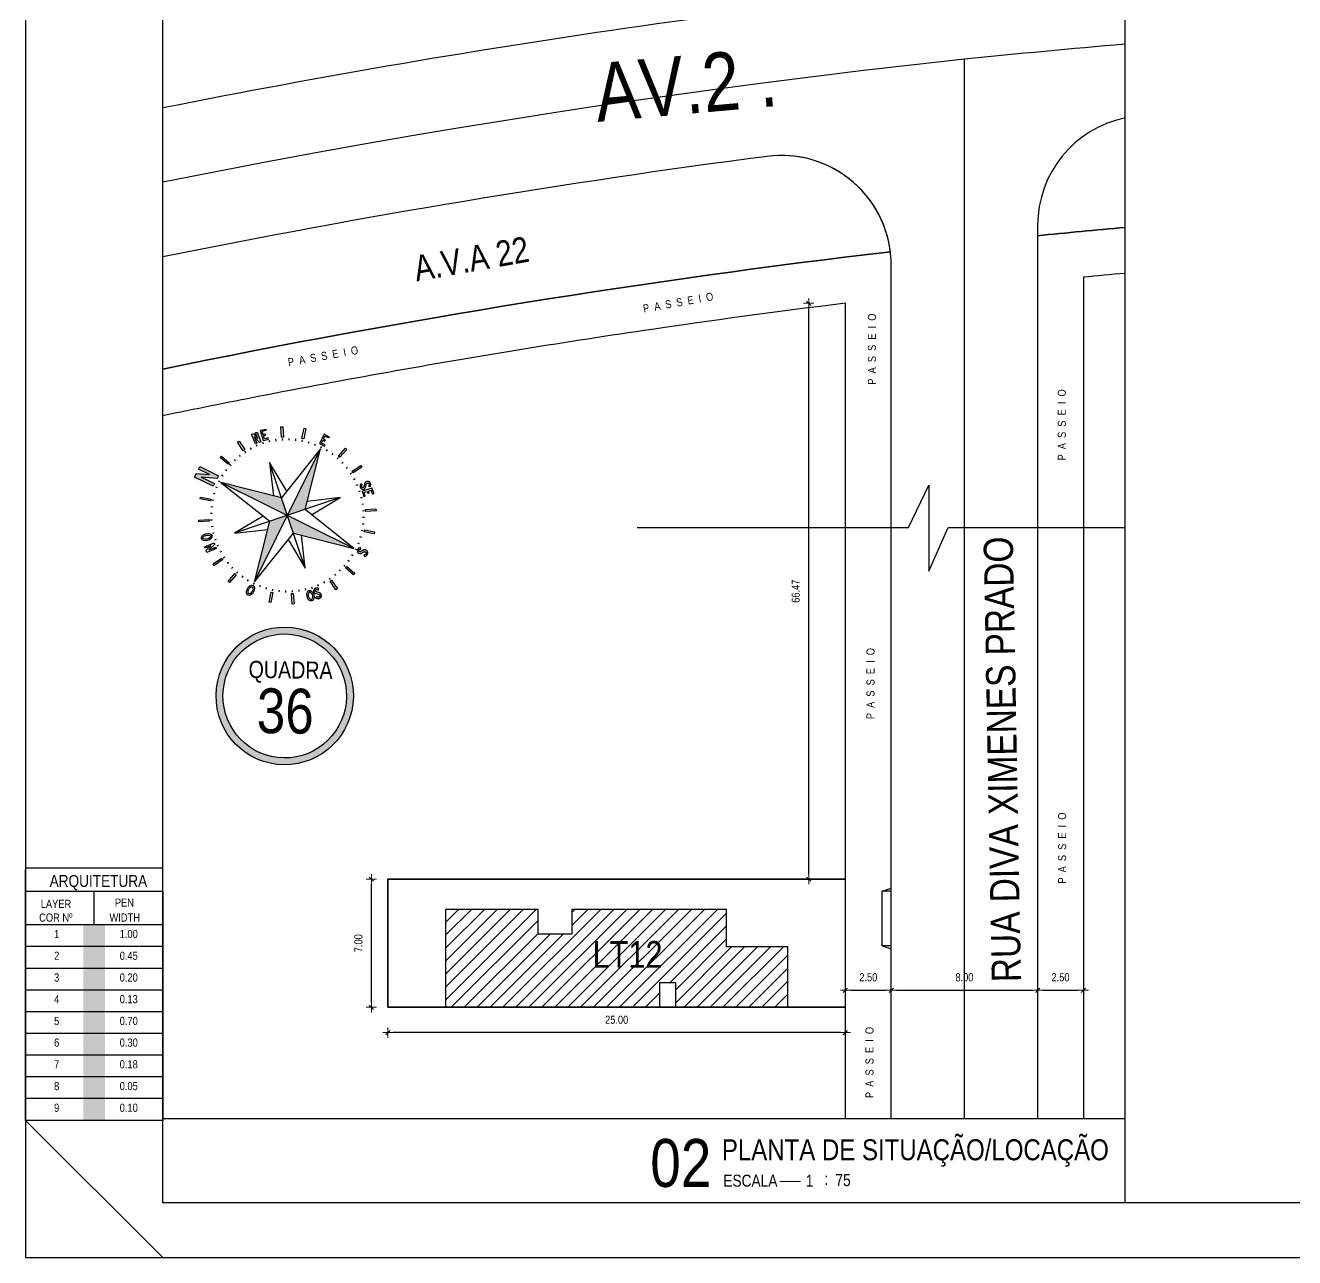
# Model space of a CAD drawing. Header units: millimetres. Extents: x -677 to -23, y -135 to 1112.
# Drawn here: x -227.97 to -210.64, y 838.58 to 855.41 of the extents above; entities that cross this region are included whole.
import ezdxf
from ezdxf.enums import TextEntityAlignment as Align

# ---------------------------------------------------------------- set-up
doc = ezdxf.new("R2010")
doc.units = ezdxf.units.MM
doc.header["$LTSCALE"] = 20
doc.header["$MEASUREMENT"] = 0
doc.header["$PDSIZE"] = -5
for name, pattern in [('CONTINU', [0]), ('DASHDOT', [1, 0.5, -0.25, 0, -0.25]), ('DASHED2', [0.375, 0.25, -0.125])]:
    doc.linetypes.add(name, pattern=pattern)
doc.layers.get('0').update_dxf_attribs({"linetype": 'CONTINUOUS'})
doc.layers.get('Defpoints').update_dxf_attribs({"linetype": 'CONTINUOUS'})
for name, color, linetype in [('AR-ALV', 5, 'CONTINUOUS'), ('Bra-Rua Calçadas', 1, 'CONTINUOUS'), ('E-txt-g', 3, 'CONTINUOUS'), ('E-TXT-Y', 2, 'CONTINUOUS'), ('EIXO DAS VIAS', 252, 'DASHDOT'), ('Lotes', 2, 'CONTINUOUS'), ("PRANCHA - PROJETU'S", 7, 'CONTINUOUS'), ('TXT', 2, 'CONTINUOUS')]:
    doc.layers.add(name, color=color, linetype=linetype)
for name, color, linetype, lineweight in [('E-Pen-C', 4, 'CONTINUOUS', 15), ('E-Pen-G', 3, 'CONTINUOUS', 30), ('E-Txt-W', 7, 'CONTINUOUS', 20)]:
    doc.layers.add(name, color=color, linetype=linetype, lineweight=lineweight)
doc.styles.add('F2', font='swissc.ttf')
doc.styles.add('STYLE1', font='sanss___.ttf')
doc.dimstyles.new('DIMENSION-1', dxfattribs={"dimtxt": 0.11, "dimasz": 0.07, "dimexe": 1, "dimexo": 0, "dimgap": 0.12, "dimtad": 1, "dimzin": 7, "dimdsep": 46, "dimtxsty": 'F2', "dimblk1": 'TRACO', "dimblk2": 'TRACO', "dimsah": 1, "dimcen": 1, "dimse1": 1, "dimse2": 1, "dimclrd": 256, "dimclre": 256, "dimclrt": 6, "dimadec": 0, "dimazin": 0, "dimtfac": 1, "dimtix": 1, "dimtmove": 2, "dimatfit": 3, "dimldrblk": 'TRACO', "dimfxl": 1, "dimtolj": 1, "dimtzin": 0, "dimarcsym": 0})

# ---------------------------------------------------------------- blocks, each defined once
blk = doc.blocks.new('al-norte')
at = {"layer": 'TXT'}
for points in [[(0.055, 2.221), (-0.065, 2.532), (-0.092, 2.532), (-0.167, 2.532), (-0.167, 2.01), (-0.092, 2.01), (-0.092, 2.379), (0.055, 2.001), (0.131, 2.001), (0.131, 2.531), (0.055, 2.531)], [(0.007, 1.875), (0, 0), (0.333, 0.33)]]:
    blk.add_hatch(color=7, dxfattribs=at).paths.add_polyline_path(points)
h = blk.add_hatch(color=7, dxfattribs=at)
h.paths.add_polyline_path([(0, 0), (0.33, -0.333), (1.875, -0.007)])
h.paths.add_polyline_path([(0, 0), (-0.333, -0.33), (-0.007, -1.875)])
h.paths.add_polyline_path([(0, 0), (-0.33, 0.333), (-1.875, 0.007)])
at = {"layer": 'TXT', "color": 7}
for p, q in [((-0.092, 2.532), (-0.065, 2.532)), ((0.055, 2.001), (-0.092, 2.379)), ((-0.065, 2.532), (0.055, 2.221)), ((-1.135, 1.932), (-1.094, 1.956)), ((-1.003, 1.705), (-1.135, 1.932)), ((-1.094, 1.956), (-0.963, 1.728)), ((-0.596, 2.16), (-0.551, 2.172)), ((-0.528, 1.906), (-0.596, 2.16)), ((-0.551, 2.172), (-0.483, 1.919)), ((-0.159, 1.892), (-0.163, 1.938)), ((0.007, 1.898), (0.007, 1.945)), ((0.172, 1.891), (0.176, 1.937)), ((-0.963, 1.728), (-1.003, 1.705)), ((-0.943, 1.647), (-0.967, 1.688)), ((-0.796, 1.723), (-0.816, 1.766)), ((-0.643, 1.786), (-0.659, 1.83)), ((-0.483, 1.919), (-0.528, 1.906)), ((-0.485, 1.835), (-0.497, 1.881)), ((-0.323, 1.871), (-0.331, 1.917)), ((0.007, 1.875), (-0.33, 0.333)), ((-0.007, -1.875), (0.007, 1.875)), ((0.333, 0.33), (0.007, 1.875)), ((0.336, 1.868), (0.344, 1.915)), ((0.498, 1.832), (0.51, 1.877)), ((0.656, 1.782), (0.672, 1.826)), ((0.808, 1.718), (0.828, 1.76)), ((0.955, 1.641), (0.979, 1.681)), ((1.343, 1.446), (1.415, 1.635)), ((1.476, 1.683), (1.417, 1.527)), ((1.466, 1.692), (1.476, 1.683)), ((-1.736, 1.416), (-1.711, 1.444)), ((-1.54, 1.244), (-1.736, 1.416)), ((-1.711, 1.444), (-1.702, 1.454)), ((-1.702, 1.454), (-1.546, 1.396)), ((-1.662, 1.499), (-1.637, 1.528)), ((-1.546, 1.396), (-1.662, 1.499)), ((-1.654, 1.393), (-1.515, 1.272)), ((-1.463, 1.324), (-1.654, 1.393)), ((-1.637, 1.528), (-1.438, 1.353)), ((-1.438, 1.353), (-1.463, 1.324)), ((-1.338, 1.347), (-1.371, 1.38)), ((-1.215, 1.459), (-1.245, 1.495)), ((-1.083, 1.559), (-1.11, 1.597)), ((1.094, 1.551), (1.121, 1.59)), ((1.225, 1.45), (1.256, 1.486)), ((1.347, 1.338), (1.38, 1.371)), ((1.538, 1.43), (1.572, 1.393)), ((1.561, 1.452), (1.596, 1.414)), ((1.596, 1.414), (1.572, 1.393)), ((-1.949, 1.106), (-1.925, 1.146)), ((-1.721, 0.975), (-1.949, 1.106)), ((-1.925, 1.146), (-1.698, 1.015)), ((-1.698, 1.015), (-1.721, 0.975)), ((-1.641, 0.955), (-1.681, 0.979)), ((-1.551, 1.094), (-1.59, 1.121)), ((-1.515, 1.272), (-1.54, 1.244)), ((-1.45, 1.225), (-1.486, 1.256)), ((-0.998, -0.991), (0.998, 0.991)), ((-0.285, 0.538), (-0.991, 0.998)), ((0.991, -0.998), (-0.991, 0.998)), ((-0.991, 0.998), (-0.536, 0.289)), ((0.998, 0.991), (0.289, 0.536)), ((0.538, 0.285), (0.998, 0.991)), ((1.459, 1.215), (1.495, 1.245)), ((1.559, 1.083), (1.597, 1.11)), ((1.647, 0.943), (1.688, 0.967)), ((1.705, 1.003), (1.932, 1.135)), ((1.728, 0.963), (1.705, 1.003)), ((1.956, 1.094), (1.728, 0.963)), ((1.932, 1.135), (1.956, 1.094)), ((-1.782, 0.656), (-1.826, 0.672)), ((-1.718, 0.808), (-1.76, 0.828)), ((1.723, 0.796), (1.766, 0.816)), ((1.786, 0.643), (1.83, 0.659)), ((-2.169, 0.564), (-2.156, 0.609)), ((-1.915, 0.496), (-2.169, 0.564)), ((-2.156, 0.609), (-1.903, 0.541)), ((-1.903, 0.541), (-1.915, 0.496)), ((-1.868, 0.336), (-1.915, 0.344)), ((-1.832, 0.498), (-1.877, 0.51)), ((-1.875, 0.007), (-0.33, 0.333)), ((1.875, -0.007), (0.333, 0.33)), ((1.835, 0.485), (1.881, 0.497)), ((1.871, 0.323), (1.917, 0.331)), ((-1.898, 0.007), (-1.945, 0.007)), ((-1.891, 0.172), (-1.937, 0.176)), ((-1.875, 0.007), (-0.333, -0.33)), ((-1.875, 0.007), (1.875, -0.007)), ((1.892, 0.159), (1.938, 0.163)), ((1.986, 0.075), (1.986, 0.034)), ((2.246, 0.075), (1.986, 0.075)), ((1.986, 0.034), (1.986, -0.068)), ((2.017, 0.034), (2.1, 0.034)), ((2.017, -0.068), (2.017, 0.034)), ((2.1, 0.034), (2.1, -0.017)), ((2.132, 0.034), (2.214, 0.034)), ((2.132, 0.034), (2.132, -0.017)), ((2.214, -0.068), (2.214, 0.034)), ((2.246, 0.034), (2.246, 0.075)), ((2.246, 0.034), (2.246, -0.068)), ((-1.892, -0.159), (-1.938, -0.163)), ((-0.538, -0.285), (-0.998, -0.991)), ((0.33, -0.333), (1.875, -0.007)), ((0.991, -0.998), (0.536, -0.289)), ((1.891, -0.172), (1.937, -0.176)), ((1.898, -0.007), (1.945, -0.007)), ((1.986, -0.068), (2.017, -0.068)), ((2.132, -0.017), (2.1, -0.017)), ((2.246, -0.068), (2.214, -0.068)), ((-2.172, -0.551), (-1.919, -0.483)), ((-2.16, -0.596), (-2.172, -0.551)), ((-1.906, -0.528), (-2.16, -0.596)), ((-1.919, -0.483), (-1.906, -0.528)), ((-1.871, -0.323), (-1.917, -0.331)), ((-1.835, -0.485), (-1.881, -0.497)), ((-0.998, -0.991), (-0.289, -0.536)), ((-0.333, -0.33), (-0.007, -1.875)), ((-0.007, -1.875), (0.33, -0.333)), ((0.285, -0.538), (0.991, -0.998)), ((1.832, -0.498), (1.877, -0.51)), ((1.868, -0.336), (1.915, -0.344)), ((1.903, -0.541), (1.915, -0.496)), ((2.156, -0.609), (1.903, -0.541)), ((1.915, -0.496), (2.169, -0.564)), ((2.169, -0.564), (2.156, -0.609)), ((-1.786, -0.643), (-1.83, -0.659)), ((-1.723, -0.796), (-1.766, -0.816)), ((-1.647, -0.943), (-1.688, -0.967)), ((1.641, -0.955), (1.681, -0.979)), ((1.718, -0.808), (1.76, -0.828)), ((1.782, -0.656), (1.826, -0.672)), ((-1.956, -1.094), (-1.728, -0.963)), ((-1.932, -1.135), (-1.956, -1.094)), ((-1.705, -1.003), (-1.932, -1.135)), ((-1.728, -0.963), (-1.705, -1.003)), ((-1.559, -1.083), (-1.597, -1.11)), ((-1.459, -1.215), (-1.495, -1.245)), ((1.45, -1.225), (1.486, -1.256)), ((1.551, -1.094), (1.59, -1.121)), ((1.698, -1.015), (1.721, -0.975)), ((1.925, -1.146), (1.698, -1.015)), ((1.721, -0.975), (1.949, -1.106)), ((1.949, -1.106), (1.925, -1.146)), ((-1.556, -1.565), (-1.514, -1.564)), ((-1.556, -1.565), (-1.555, -1.58)), ((-1.555, -1.58), (-1.553, -1.595)), ((-1.553, -1.595), (-1.549, -1.61)), ((-1.516, -1.579), (-1.514, -1.564)), ((-1.516, -1.587), (-1.516, -1.579)), ((-1.515, -1.595), (-1.516, -1.587)), ((-1.513, -1.602), (-1.515, -1.595)), ((-1.454, -1.487), (-1.455, -1.494)), ((-1.455, -1.494), (-1.455, -1.502)), ((-1.455, -1.502), (-1.454, -1.51)), ((-1.453, -1.479), (-1.454, -1.487)), ((-1.454, -1.51), (-1.451, -1.525)), ((-1.451, -1.471), (-1.453, -1.479)), ((-1.448, -1.464), (-1.451, -1.471)), ((-1.451, -1.525), (-1.443, -1.555)), ((-1.444, -1.457), (-1.448, -1.464)), ((-1.439, -1.451), (-1.444, -1.457)), ((-1.443, -1.555), (-1.44, -1.57)), ((-1.44, -1.602), (-1.442, -1.609)), ((-1.44, -1.57), (-1.439, -1.578)), ((-1.439, -1.594), (-1.44, -1.602)), ((-1.434, -1.445), (-1.439, -1.451)), ((-1.439, -1.578), (-1.439, -1.586)), ((-1.439, -1.586), (-1.439, -1.594)), ((-1.428, -1.44), (-1.434, -1.445)), ((-1.421, -1.436), (-1.428, -1.44)), ((-1.414, -1.432), (-1.421, -1.436)), ((-1.407, -1.43), (-1.414, -1.432)), ((-1.411, -1.497), (-1.41, -1.49)), ((-1.409, -1.513), (-1.411, -1.497)), ((-1.41, -1.49), (-1.409, -1.486)), ((-1.409, -1.486), (-1.408, -1.483)), ((-1.406, -1.528), (-1.409, -1.513)), ((-1.408, -1.483), (-1.404, -1.476)), ((-1.399, -1.429), (-1.407, -1.43)), ((-1.4, -1.558), (-1.406, -1.528)), ((-1.404, -1.476), (-1.398, -1.471)), ((-1.397, -1.573), (-1.4, -1.558)), ((-1.391, -1.428), (-1.399, -1.429)), ((-1.398, -1.471), (-1.391, -1.467)), ((-1.395, -1.589), (-1.397, -1.573)), ((-1.395, -1.596), (-1.395, -1.589)), ((-1.395, -1.604), (-1.395, -1.596)), ((-1.383, -1.428), (-1.391, -1.428)), ((-1.391, -1.467), (-1.387, -1.466)), ((-1.387, -1.466), (-1.383, -1.465)), ((-1.375, -1.429), (-1.383, -1.428)), ((-1.383, -1.465), (-1.38, -1.465)), ((-1.347, -1.338), (-1.38, -1.371)), ((-1.38, -1.465), (-1.376, -1.467)), ((-1.376, -1.467), (-1.372, -1.468)), ((-1.368, -1.43), (-1.375, -1.429)), ((-1.372, -1.468), (-1.369, -1.471)), ((-1.369, -1.471), (-1.363, -1.476)), ((-1.36, -1.432), (-1.368, -1.43)), ((-1.363, -1.476), (-1.358, -1.482)), ((-1.353, -1.436), (-1.36, -1.432)), ((-1.358, -1.482), (-1.354, -1.489)), ((-1.354, -1.489), (-1.352, -1.496)), ((-1.347, -1.44), (-1.353, -1.436)), ((-1.352, -1.496), (-1.35, -1.503)), ((-1.35, -1.511), (-1.351, -1.527)), ((-1.351, -1.527), (-1.312, -1.53)), ((-1.35, -1.503), (-1.35, -1.511)), ((-1.341, -1.445), (-1.347, -1.44)), ((-1.335, -1.45), (-1.341, -1.445)), ((-1.33, -1.456), (-1.335, -1.45)), ((-1.325, -1.463), (-1.33, -1.456)), ((-1.321, -1.469), (-1.325, -1.463)), ((-1.318, -1.476), (-1.321, -1.469)), ((-1.315, -1.484), (-1.318, -1.476)), ((-1.313, -1.491), (-1.315, -1.484)), ((-1.313, -1.499), (-1.313, -1.491)), ((-1.312, -1.53), (-1.313, -1.499)), ((-1.225, -1.45), (-1.256, -1.486)), ((-1.094, -1.551), (-1.121, -1.59)), ((1.083, -1.559), (1.11, -1.597)), ((1.215, -1.459), (1.245, -1.495)), ((1.354, -1.453), (1.278, -1.521)), ((1.278, -1.521), (1.299, -1.545)), ((1.299, -1.545), (1.375, -1.476)), ((1.338, -1.347), (1.371, -1.38)), ((1.385, -1.425), (1.354, -1.453)), ((1.375, -1.476), (1.43, -1.538)), ((1.559, -1.619), (1.385, -1.425)), ((1.43, -1.538), (1.393, -1.572)), ((1.414, -1.596), (1.393, -1.572)), ((1.452, -1.561), (1.414, -1.596)), ((1.429, -1.375), (1.428, -1.383)), ((1.428, -1.383), (1.428, -1.391)), ((1.428, -1.391), (1.429, -1.399)), ((1.43, -1.368), (1.429, -1.375)), ((1.429, -1.399), (1.43, -1.407)), ((1.432, -1.36), (1.43, -1.368)), ((1.43, -1.407), (1.432, -1.414)), ((1.436, -1.353), (1.432, -1.36)), ((1.432, -1.414), (1.436, -1.421)), ((1.44, -1.347), (1.436, -1.353)), ((1.436, -1.421), (1.44, -1.428)), ((1.445, -1.341), (1.44, -1.347)), ((1.44, -1.428), (1.445, -1.434)), ((1.45, -1.335), (1.445, -1.341)), ((1.445, -1.434), (1.451, -1.439)), ((1.456, -1.33), (1.45, -1.335)), ((1.451, -1.439), (1.457, -1.444)), ((1.452, -1.561), (1.507, -1.623)), ((1.463, -1.325), (1.456, -1.33)), ((1.457, -1.444), (1.464, -1.448)), ((1.469, -1.321), (1.463, -1.325)), ((1.464, -1.448), (1.471, -1.451)), ((1.465, -1.38), (1.467, -1.376)), ((1.465, -1.383), (1.465, -1.38)), ((1.466, -1.387), (1.465, -1.383)), ((1.467, -1.391), (1.466, -1.387)), ((1.467, -1.376), (1.468, -1.372)), ((1.471, -1.398), (1.467, -1.391)), ((1.468, -1.372), (1.471, -1.369)), ((1.476, -1.318), (1.469, -1.321)), ((1.471, -1.369), (1.476, -1.363)), ((1.476, -1.404), (1.471, -1.398)), ((1.471, -1.451), (1.479, -1.453)), ((1.484, -1.315), (1.476, -1.318)), ((1.476, -1.363), (1.482, -1.358)), ((1.483, -1.408), (1.476, -1.404)), ((1.479, -1.453), (1.487, -1.454)), ((1.482, -1.358), (1.489, -1.354)), ((1.486, -1.409), (1.483, -1.408)), ((1.491, -1.313), (1.484, -1.315)), ((1.49, -1.41), (1.486, -1.409)), ((1.487, -1.454), (1.494, -1.455)), ((1.489, -1.354), (1.496, -1.352)), ((1.497, -1.411), (1.49, -1.41)), ((1.499, -1.313), (1.491, -1.313)), ((1.494, -1.455), (1.502, -1.455)), ((1.496, -1.352), (1.503, -1.35)), ((1.513, -1.409), (1.497, -1.411)), ((1.53, -1.312), (1.499, -1.313)), ((1.502, -1.455), (1.51, -1.454)), ((1.503, -1.35), (1.511, -1.35)), ((1.51, -1.454), (1.525, -1.451)), ((1.511, -1.35), (1.527, -1.351)), ((1.528, -1.406), (1.513, -1.409)), ((1.525, -1.451), (1.555, -1.443)), ((1.527, -1.351), (1.53, -1.312)), ((1.558, -1.4), (1.528, -1.406)), ((1.555, -1.443), (1.57, -1.44)), ((1.573, -1.397), (1.558, -1.4)), ((1.579, -1.516), (1.564, -1.514)), ((1.565, -1.556), (1.564, -1.514)), ((1.565, -1.556), (1.58, -1.555)), ((1.57, -1.44), (1.578, -1.439)), ((1.589, -1.395), (1.573, -1.397)), ((1.578, -1.439), (1.586, -1.439)), ((1.587, -1.516), (1.579, -1.516)), ((1.58, -1.555), (1.595, -1.553)), ((1.586, -1.439), (1.594, -1.439)), ((1.595, -1.515), (1.587, -1.516)), ((1.596, -1.395), (1.589, -1.395)), ((1.594, -1.439), (1.602, -1.44)), ((1.602, -1.513), (1.595, -1.515)), ((1.595, -1.553), (1.61, -1.549)), ((1.604, -1.395), (1.596, -1.395)), ((1.602, -1.44), (1.609, -1.442)), ((1.609, -1.51), (1.602, -1.513)), ((1.612, -1.396), (1.604, -1.395)), ((1.609, -1.442), (1.616, -1.446)), ((1.616, -1.506), (1.609, -1.51)), ((1.61, -1.549), (1.624, -1.544)), ((1.619, -1.399), (1.612, -1.396)), ((1.616, -1.446), (1.622, -1.451)), ((1.623, -1.501), (1.616, -1.506)), ((1.626, -1.402), (1.619, -1.399)), ((1.622, -1.451), (1.628, -1.457)), ((1.628, -1.495), (1.623, -1.501)), ((1.624, -1.544), (1.631, -1.54)), ((1.633, -1.406), (1.626, -1.402)), ((1.628, -1.457), (1.631, -1.465)), ((1.632, -1.488), (1.628, -1.495)), ((1.631, -1.465), (1.633, -1.473)), ((1.631, -1.54), (1.638, -1.536)), ((1.633, -1.484), (1.632, -1.488)), ((1.639, -1.41), (1.633, -1.406)), ((1.633, -1.473), (1.634, -1.481)), ((1.634, -1.481), (1.633, -1.484)), ((1.638, -1.536), (1.644, -1.532)), ((1.645, -1.416), (1.639, -1.41)), ((1.644, -1.532), (1.649, -1.526)), ((1.65, -1.421), (1.645, -1.416)), ((1.649, -1.526), (1.658, -1.513)), ((1.655, -1.428), (1.65, -1.421)), ((1.659, -1.434), (1.655, -1.428)), ((1.658, -1.513), (1.667, -1.5)), ((1.663, -1.441), (1.659, -1.434)), ((1.666, -1.448), (1.663, -1.441)), ((1.669, -1.455), (1.666, -1.448)), ((1.667, -1.5), (1.67, -1.493)), ((1.671, -1.463), (1.669, -1.455)), ((1.67, -1.493), (1.672, -1.485)), ((1.672, -1.47), (1.671, -1.463)), ((1.673, -1.478), (1.672, -1.47)), ((1.672, -1.485), (1.673, -1.478)), ((-1.549, -1.61), (-1.544, -1.624)), ((-1.544, -1.624), (-1.54, -1.631)), ((-1.54, -1.631), (-1.536, -1.638)), ((-1.536, -1.638), (-1.532, -1.644)), ((-1.532, -1.644), (-1.526, -1.649)), ((-1.526, -1.649), (-1.513, -1.658)), ((-1.51, -1.609), (-1.513, -1.602)), ((-1.513, -1.658), (-1.5, -1.667)), ((-1.506, -1.616), (-1.51, -1.609)), ((-1.501, -1.623), (-1.506, -1.616)), ((-1.495, -1.628), (-1.501, -1.623)), ((-1.5, -1.667), (-1.493, -1.67)), ((-1.488, -1.632), (-1.495, -1.628)), ((-1.493, -1.67), (-1.485, -1.672)), ((-1.484, -1.633), (-1.488, -1.632)), ((-1.485, -1.672), (-1.478, -1.673)), ((-1.481, -1.634), (-1.484, -1.633)), ((-1.473, -1.633), (-1.481, -1.634)), ((-1.478, -1.673), (-1.47, -1.672)), ((-1.465, -1.631), (-1.473, -1.633)), ((-1.47, -1.672), (-1.463, -1.671)), ((-1.457, -1.628), (-1.465, -1.631)), ((-1.463, -1.671), (-1.455, -1.669)), ((-1.451, -1.622), (-1.457, -1.628)), ((-1.455, -1.669), (-1.448, -1.666)), ((-1.446, -1.616), (-1.451, -1.622)), ((-1.448, -1.666), (-1.441, -1.663)), ((-1.442, -1.609), (-1.446, -1.616)), ((-1.441, -1.663), (-1.434, -1.659)), ((-1.434, -1.659), (-1.428, -1.655)), ((-1.428, -1.655), (-1.421, -1.65)), ((-1.421, -1.65), (-1.416, -1.645)), ((-1.416, -1.645), (-1.41, -1.639)), ((-1.41, -1.639), (-1.406, -1.633)), ((-1.406, -1.633), (-1.402, -1.626)), ((-1.402, -1.626), (-1.399, -1.619)), ((-1.399, -1.619), (-1.396, -1.612)), ((-1.396, -1.612), (-1.395, -1.604)), ((-1.146, -1.925), (-1.015, -1.698)), ((-0.975, -1.721), (-1.106, -1.949)), ((-1.015, -1.698), (-0.975, -1.721)), ((-0.955, -1.641), (-0.979, -1.681)), ((-0.808, -1.718), (-0.828, -1.76)), ((-0.656, -1.782), (-0.672, -1.826)), ((-0.609, -2.156), (-0.541, -1.903)), ((-0.496, -1.915), (-0.564, -2.169)), ((-0.541, -1.903), (-0.496, -1.915)), ((-0.498, -1.832), (-0.51, -1.877)), ((-0.336, -1.868), (-0.344, -1.915)), ((-0.172, -1.891), (-0.176, -1.937)), ((-0.007, -1.898), (-0.007, -1.945)), ((0.159, -1.892), (0.163, -1.938)), ((0.323, -1.871), (0.331, -1.917)), ((0.483, -1.919), (0.528, -1.906)), ((0.551, -2.172), (0.483, -1.919)), ((0.485, -1.835), (0.497, -1.881)), ((0.528, -1.906), (0.596, -2.16)), ((0.643, -1.786), (0.659, -1.83)), ((0.796, -1.723), (0.816, -1.766)), ((0.943, -1.647), (0.967, -1.688)), ((0.963, -1.728), (1.003, -1.705)), ((1.094, -1.956), (0.963, -1.728)), ((1.003, -1.705), (1.135, -1.932)), ((1.431, -1.691), (1.507, -1.623)), ((1.452, -1.715), (1.431, -1.691)), ((1.528, -1.646), (1.452, -1.715)), ((1.528, -1.646), (1.559, -1.619)), ((-1.106, -1.949), (-1.146, -1.925)), ((-0.564, -2.169), (-0.609, -2.156)), ((-0.071, -2.206), (-0.04, -2.176)), ((-0.071, -2.206), (-0.06, -2.216)), ((-0.062, -2.027), (-0.063, -2.035)), ((-0.063, -2.035), (-0.063, -2.043)), ((-0.063, -2.043), (-0.062, -2.05)), ((-0.06, -2.019), (-0.062, -2.027)), ((-0.062, -2.05), (-0.06, -2.058)), ((-0.057, -2.012), (-0.06, -2.019)), ((-0.06, -2.058), (-0.058, -2.065)), ((-0.06, -2.216), (-0.048, -2.226)), ((-0.058, -2.065), (-0.054, -2.072)), ((-0.053, -2.005), (-0.057, -2.012)), ((-0.054, -2.072), (-0.05, -2.079)), ((-0.049, -1.999), (-0.053, -2.005)), ((-0.05, -2.079), (-0.045, -2.085)), ((-0.044, -1.993), (-0.049, -1.999)), ((-0.048, -2.226), (-0.035, -2.234)), ((-0.045, -2.085), (-0.039, -2.091)), ((-0.038, -1.988), (-0.044, -1.993)), ((-0.031, -2.189), (-0.04, -2.176)), ((-0.039, -2.091), (-0.034, -2.096)), ((-0.032, -1.983), (-0.038, -1.988)), ((-0.035, -2.234), (-0.021, -2.241)), ((-0.034, -2.096), (-0.021, -2.105)), ((-0.025, -1.979), (-0.032, -1.983)), ((-0.026, -2.194), (-0.031, -2.189)), ((-0.02, -2.199), (-0.026, -2.194)), ((-0.018, -1.975), (-0.025, -1.979)), ((-0.021, -2.105), (0.005, -2.121)), ((-0.021, -2.241), (-0.014, -2.244)), ((-0.02, -2.037), (-0.019, -2.029)), ((-0.019, -2.045), (-0.02, -2.037)), ((-0.014, -2.203), (-0.02, -2.199)), ((-0.019, -2.029), (-0.017, -2.021)), ((-0.017, -2.048), (-0.019, -2.045)), ((-0.011, -1.973), (-0.018, -1.975)), ((-0.017, -2.021), (-0.015, -2.018)), ((-0.015, -2.051), (-0.017, -2.048)), ((-0.015, -2.018), (-0.012, -2.015)), ((-0.01, -2.057), (-0.015, -2.051)), ((-0.007, -2.207), (-0.014, -2.203)), ((-0.012, -2.015), (-0.01, -2.013)), ((-0.003, -1.972), (-0.011, -1.973)), ((-0.01, -2.013), (-0.006, -2.011)), ((0.002, -2.067), (-0.01, -2.057)), ((0.001, -2.209), (-0.007, -2.207)), ((-0.006, -2.011), (-0.002, -2.01)), ((0.005, -1.971), (-0.003, -1.972)), ((-0.002, -2.01), (0.002, -2.009)), ((0.009, -2.21), (0.001, -2.209)), ((0.002, -2.009), (0.01, -2.009)), ((0.014, -2.077), (0.002, -2.067)), ((0.013, -1.971), (0.005, -1.971)), ((0.005, -2.121), (0.018, -2.13)), ((0.017, -2.21), (0.009, -2.21)), ((0.01, -2.009), (0.018, -2.01)), ((0.02, -1.972), (0.013, -1.971)), ((0.039, -2.095), (0.014, -2.077)), ((0.025, -2.208), (0.017, -2.21)), ((0.018, -2.01), (0.025, -2.012)), ((0.018, -2.13), (0.024, -2.136)), ((0.028, -1.974), (0.02, -1.972)), ((0.024, -2.136), (0.029, -2.141)), ((0.024, -2.245), (0.04, -2.242)), ((0.025, -2.012), (0.032, -2.016)), ((0.028, -2.207), (0.025, -2.208)), ((0.036, -1.976), (0.028, -1.974)), ((0.031, -2.205), (0.028, -2.207)), ((0.029, -2.141), (0.035, -2.147)), ((0.037, -2.199), (0.031, -2.205)), ((0.032, -2.016), (0.038, -2.02)), ((0.035, -2.147), (0.039, -2.154)), ((0.043, -1.978), (0.036, -1.976)), ((0.041, -2.192), (0.037, -2.199)), ((0.038, -2.02), (0.043, -2.026)), ((0.051, -2.104), (0.039, -2.095)), ((0.039, -2.154), (0.043, -2.161)), ((0.04, -2.242), (0.047, -2.239)), ((0.044, -2.184), (0.041, -2.192)), ((0.05, -1.982), (0.043, -1.978)), ((0.043, -2.026), (0.053, -2.038)), ((0.043, -2.161), (0.045, -2.168)), ((0.045, -2.176), (0.044, -2.184)), ((0.045, -2.168), (0.045, -2.176)), ((0.047, -2.239), (0.054, -2.236)), ((0.056, -1.986), (0.05, -1.982)), ((0.063, -2.113), (0.051, -2.104)), ((0.053, -2.038), (0.084, -2.014)), ((0.054, -2.236), (0.06, -2.231)), ((0.062, -1.991), (0.056, -1.986)), ((0.06, -2.231), (0.065, -2.226)), ((0.084, -2.014), (0.062, -1.991)), ((0.069, -2.119), (0.063, -2.113)), ((0.065, -2.226), (0.07, -2.219)), ((0.074, -2.125), (0.069, -2.119)), ((0.07, -2.219), (0.074, -2.213)), ((0.078, -2.131), (0.074, -2.125)), ((0.074, -2.213), (0.077, -2.206)), ((0.077, -2.206), (0.08, -2.199)), ((0.081, -2.138), (0.078, -2.131)), ((0.08, -2.199), (0.083, -2.191)), ((0.084, -2.145), (0.081, -2.138)), ((0.083, -2.191), (0.085, -2.184)), ((0.086, -2.153), (0.084, -2.145)), ((0.085, -2.184), (0.086, -2.176)), ((0.086, -2.161), (0.086, -2.153)), ((0.087, -2.168), (0.086, -2.161)), ((0.086, -2.176), (0.087, -2.168)), ((0.596, -2.16), (0.551, -2.172)), ((1.135, -1.932), (1.094, -1.956)), ((-0.014, -2.244), (-0.007, -2.246)), ((-0.007, -2.246), (0.001, -2.247)), ((0.001, -2.247), (0.009, -2.247)), ((0.009, -2.247), (0.024, -2.245))]:
    blk.add_line(p, q, dxfattribs=at)
for points in [[(-0.092, 2.379), (-0.092, 2.01), (-0.167, 2.01), (-0.167, 2.532), (-0.092, 2.532)], [(0.055, 2.221), (0.055, 2.531), (0.131, 2.531), (0.131, 2.001), (0.055, 2.001)], [(1.415, 1.635), (1.292, 1.498), (1.264, 1.523), (1.438, 1.717), (1.466, 1.692)], [(1.417, 1.527), (1.52, 1.643), (1.549, 1.617), (1.372, 1.42), (1.343, 1.446)], [(1.646, 1.528), (1.619, 1.559), (1.425, 1.385), (1.453, 1.354)], [(1.453, 1.354), (1.521, 1.278), (1.545, 1.299), (1.476, 1.375)], [(1.476, 1.375), (1.538, 1.43)], [(1.561, 1.452), (1.623, 1.507)], [(1.646, 1.528), (1.715, 1.452), (1.691, 1.431), (1.623, 1.507)]]:
    blk.add_lwpolyline(points, dxfattribs=at)
for points in [[(0.564, 2.169), (0.609, 2.156), (0.541, 1.903), (0.496, 1.915)], [(1.106, 1.949), (1.146, 1.925), (1.015, 1.698), (0.975, 1.721)], [(2.16, 0.596), (2.172, 0.551), (1.919, 0.483), (1.906, 0.528)]]:
    blk.add_lwpolyline(points, close=True, dxfattribs=at)
for centre, major_axis in [((-1.391, 1.585), (-0.089, 0.105)), ((-2.109, 0.002), (-0.138, 0.003)), ((-1.563, -1.416), (-0.104, -0.09))]:
    blk.add_ellipse(centre, major_axis=major_axis, ratio=0.637019, dxfattribs=at)
for points in [[(-1.455, 1.661), (-1.459, 1.657), (-1.463, 1.651), (-1.464, 1.626), (-1.461, 1.608), (-1.436, 1.557), (-1.403, 1.524), (-1.353, 1.502), (-1.337, 1.504), (-1.324, 1.511), (-1.319, 1.517), (-1.319, 1.553), (-1.327, 1.58), (-1.361, 1.628), (-1.385, 1.648), (-1.428, 1.668), (-1.444, 1.666), (-1.453, 1.662), (-1.454, 1.661), (-1.455, 1.661)], [(-2.208, 0.004), (-2.208, -0.001), (-2.206, -0.008), (-2.188, -0.025), (-2.172, -0.034), (-2.118, -0.05), (-2.071, -0.047), (-2.022, -0.024), (-2.012, -0.011), (-2.009, 0.004), (-2.01, 0.012), (-2.037, 0.036), (-2.063, 0.047), (-2.121, 0.053), (-2.153, 0.049), (-2.195, 0.029), (-2.205, 0.016), (-2.208, 0.007), (-2.208, 0.006), (-2.208, 0.004)], [(-1.638, -1.481), (-1.634, -1.484), (-1.628, -1.488), (-1.603, -1.489), (-1.586, -1.486), (-1.534, -1.46), (-1.502, -1.427), (-1.481, -1.376), (-1.483, -1.36), (-1.49, -1.347), (-1.497, -1.342), (-1.533, -1.343), (-1.559, -1.352), (-1.607, -1.386), (-1.627, -1.411), (-1.645, -1.454), (-1.644, -1.47), (-1.639, -1.478), (-1.639, -1.48), (-1.638, -1.481)]]:
    blk.add_open_spline(points, degree=3, knots=[0, 0, 0, 0, 0.588202, 0.588202, 1.176405, 1.176405, 2.227826, 2.227826, 3.009715, 3.009715, 3.791604, 3.791604, 4.573494, 4.573494, 5.355383, 5.355383, 6.13445, 6.13445, 6.283185, 6.283185, 6.283185, 6.283185], dxfattribs=at)
blk = doc.blocks.new('NUM_quadra')
at = {"linetype": 'CONTINU'}
h = blk.add_hatch(color=7, dxfattribs=at)
edge = h.paths.add_edge_path(flags=17)
edge.add_arc((0, 0), 0.18, 0, 360)
edge = h.paths.add_edge_path()
edge.add_arc((0, 0), 0.2, 0, 360)
at = {"color": 7}
for radius in [0.2, 0.18]:
    blk.add_circle((0, 0), radius, dxfattribs=at)
at = {"color": 7, "linetype": 'Continuous', "style": 'F2'}
blk.add_text('QUADRA', height=0.05, dxfattribs=at).set_placement((-0.1062, 0.0509))
at = {"color": 7, "style": 'STYLE1'}
blk.add_attdef('00', text='', height=0.13, dxfattribs=at).set_placement((0, -0.1066), align=Align.CENTER)
blk = doc.blocks.new('TRACO')
at = {"layer": 'E-Pen-C'}
for p, q in [((-1, 0), (1, 0)), ((0, 1), (0, -1))]:
    blk.add_line(p, q, dxfattribs=at)
at = {"layer": 'E-Pen-G'}
blk.add_line((-0.42, -0.42), (0.42, 0.42), dxfattribs=at)
blk = doc.blocks.new('*D896')
at = {"color": 4, "lineweight": -2}
blk.add_line((-217.272, 843.818), (-217.272, 851.545), dxfattribs=at)
at = {"layer": 'Defpoints', "color": 0, "linetype": 'Continuous'}
for p in [(-217.272, 851.615), (-216.77, 851.615), (-216.77, 843.748)]:
    blk.add_point(p, dxfattribs=at)
at = {"color": 4, "linetype": 'Continuous', "lineweight": -2, "xscale": 0.07, "yscale": 0.07, "zscale": 0.07}
for p, rotation in [((-217.272, 851.615), 90), ((-217.272, 843.748), 270)]:
    blk.add_blockref('TRACO', p, dxfattribs=dict(at, rotation=rotation))
at = {"color": 4, "linetype": 'Continuous', "insert": (-217.449, 847.681), "char_height": 0.11, "attachment_point": 5, "rotation": 90, "style": 'F2'}
blk.add_mtext('\\A1;66.47', dxfattribs=at)
blk = doc.blocks.new('*D897')
at = {"color": 4, "lineweight": -2}
blk.add_line((-216.7, 842.231), (-216.215, 842.231), dxfattribs=at)
at = {"layer": 'Defpoints', "color": 0, "linetype": 'Continuous'}
for p in [(-216.77, 843.748), (-216.145, 843.748), (-216.145, 842.231)]:
    blk.add_point(p, dxfattribs=at)
at = {"color": 4, "linetype": 'Continuous', "lineweight": -2, "xscale": 0.07, "yscale": 0.07, "zscale": 0.07, "rotation": 180}
blk.add_blockref('TRACO', (-216.77, 842.231), dxfattribs=at)
at = {"color": 4, "linetype": 'Continuous', "lineweight": -2, "xscale": 0.07, "yscale": 0.07, "zscale": 0.07}
blk.add_blockref('TRACO', (-216.145, 842.231), dxfattribs=at)
at = {"color": 4, "linetype": 'Continuous', "insert": (-216.458, 842.407), "char_height": 0.11, "attachment_point": 5, "style": 'F2'}
blk.add_mtext('\\A1;2.50', dxfattribs=at)
blk = doc.blocks.new('*D898')
at = {"color": 4, "lineweight": -2}
blk.add_line((-216.075, 842.231), (-214.215, 842.231), dxfattribs=at)
at = {"layer": 'Defpoints', "color": 0, "linetype": 'Continuous'}
for p in [(-216.145, 843.748), (-214.145, 842.281), (-214.145, 842.231)]:
    blk.add_point(p, dxfattribs=at)
at = {"color": 4, "linetype": 'Continuous', "lineweight": -2, "xscale": 0.07, "yscale": 0.07, "zscale": 0.07, "rotation": 180}
blk.add_blockref('TRACO', (-216.145, 842.231), dxfattribs=at)
at = {"color": 4, "linetype": 'Continuous', "lineweight": -2, "xscale": 0.07, "yscale": 0.07, "zscale": 0.07}
blk.add_blockref('TRACO', (-214.145, 842.231), dxfattribs=at)
at = {"color": 4, "linetype": 'Continuous', "insert": (-215.145, 842.407), "char_height": 0.11, "attachment_point": 5, "style": 'F2'}
blk.add_mtext('\\A1;8.00', dxfattribs=at)
blk = doc.blocks.new('*D899')
at = {"color": 4, "lineweight": -2}
blk.add_line((-214.075, 842.231), (-213.59, 842.231), dxfattribs=at)
at = {"layer": 'Defpoints', "color": 0, "linetype": 'Continuous'}
for p in [(-214.145, 842.281), (-213.52, 842.281), (-213.52, 842.231)]:
    blk.add_point(p, dxfattribs=at)
at = {"color": 4, "linetype": 'Continuous', "lineweight": -2, "xscale": 0.07, "yscale": 0.07, "zscale": 0.07, "rotation": 180}
blk.add_blockref('TRACO', (-214.145, 842.231), dxfattribs=at)
at = {"color": 4, "linetype": 'Continuous', "lineweight": -2, "xscale": 0.07, "yscale": 0.07, "zscale": 0.07}
blk.add_blockref('TRACO', (-213.52, 842.231), dxfattribs=at)
at = {"color": 4, "linetype": 'Continuous', "insert": (-213.833, 842.407), "char_height": 0.11, "attachment_point": 5, "style": 'F2'}
blk.add_mtext('\\A1;2.50', dxfattribs=at)
blk = doc.blocks.new('*D900')
at = {"color": 4, "lineweight": -2}
blk.add_line((-216.84, 841.651), (-222.95, 841.651), dxfattribs=at)
at = {"layer": 'Defpoints', "color": 0, "linetype": 'Continuous'}
for p in [(-223.02, 841.998), (-216.77, 841.998), (-223.02, 841.651)]:
    blk.add_point(p, dxfattribs=at)
at = {"color": 4, "linetype": 'Continuous', "lineweight": -2, "xscale": 0.07, "yscale": 0.07, "zscale": 0.07, "rotation": 180}
blk.add_blockref('TRACO', (-223.02, 841.651), dxfattribs=at)
at = {"color": 4, "linetype": 'Continuous', "lineweight": -2, "xscale": 0.07, "yscale": 0.07, "zscale": 0.07}
blk.add_blockref('TRACO', (-216.77, 841.651), dxfattribs=at)
at = {"color": 4, "linetype": 'Continuous', "insert": (-219.895, 841.827), "char_height": 0.11, "attachment_point": 5, "style": 'F2'}
blk.add_mtext('\\A1;25.00', dxfattribs=at)
blk = doc.blocks.new('*D901')
at = {"color": 4, "lineweight": -2}
blk.add_line((-223.245, 842.068), (-223.245, 843.678), dxfattribs=at)
at = {"layer": 'Defpoints', "color": 0, "linetype": 'Continuous'}
for p in [(-223.245, 843.748), (-223.02, 843.748), (-223.02, 841.998)]:
    blk.add_point(p, dxfattribs=at)
at = {"color": 4, "linetype": 'Continuous', "lineweight": -2, "xscale": 0.07, "yscale": 0.07, "zscale": 0.07}
for p, rotation in [((-223.245, 843.748), 90), ((-223.245, 841.998), 270)]:
    blk.add_blockref('TRACO', p, dxfattribs=dict(at, rotation=rotation))
at = {"color": 4, "linetype": 'Continuous', "insert": (-223.422, 842.873), "char_height": 0.11, "attachment_point": 5, "rotation": 90, "style": 'F2'}
blk.add_mtext('\\A1;7.00', dxfattribs=at)
blk = doc.blocks.new('IND_DES')
at = {"layer": 'E-Txt-W', "color": 7}
blk.add_line((0.027, -0.243), (0.198, -0.243), dxfattribs=at)
at = {"layer": 'E-txt-g', "color": 7, "style": 'F2'}
for s, p in [('ESCALA', (-0.446, -0.286)), ('1', (0.243, -0.286)), (':', (0.399, -0.271))]:
    blk.add_text(s, height=0.1, dxfattribs=at).set_placement(p)
blk.add_attdef('ESCALA', (0.49, -0.281), '', height=0.1, dxfattribs=at)
at = {"layer": 'E-Txt-W', "color": 6, "style": 'F2'}
blk.add_attdef('00', text='', height=0.4, dxfattribs=at).set_placement((-0.708, -0.288), align=Align.CENTER)
at = {"layer": 'E-TXT-Y', "color": 7, "style": 'F2'}
for tag, p in [('PROJETO', (-0.456, 0.183)), ('DESENHO', (-0.458, -0.066))]:
    blk.add_attdef(tag, p, '', height=0.175, dxfattribs=at)

msp = doc.modelspace()

# ---------------------------------------------------------------- hatches: boundary and pattern name
at = {"linetype": 'Continuous'}
h = msp.add_hatch(dxfattribs=at)
h.set_pattern_fill('ANSI31', style=0)
h.set_pattern_definition([(45, (-226.68951, 307.66377), (-0.088388348, 0.088388348), [])])
h.paths.add_polyline_path([(-217.555, 842.823), (-218.393, 842.823), (-218.393, 843.335), (-220.507, 843.335), (-220.507, 842.998), (-220.969, 842.998), (-220.969, 843.335), (-222.233, 843.335), (-222.233, 841.998), (-219.305, 841.998), (-219.305, 842.335), (-219.093, 842.335), (-219.093, 841.998), (-217.555, 841.998)])
h.paths.add_polyline_path([(-220.316, 842.445), (-219.179, 842.445), (-219.179, 842.997), (-220.316, 842.997)], flags=24)
at = {"layer": "PRANCHA - PROJETU'S"}
h = msp.add_hatch(color=1, dxfattribs=at)
h.set_gradient(color1=(255, 0, 0), color2=(255, 0, 0), tint=1)
h.paths.add_polyline_path([(-226.884, 843.122), (-227.18, 843.122), (-227.18, 842.826), (-226.884, 842.826)])
h = msp.add_hatch(color=2, dxfattribs=at)
h.set_gradient(color1=(255, 255, 0), color2=(255, 255, 0), tint=1)
h.paths.add_polyline_path([(-226.884, 842.529), (-226.884, 842.826), (-227.18, 842.826), (-227.18, 842.529)])
h = msp.add_hatch(color=3, dxfattribs=at)
h.set_gradient(color1=(0, 255, 0), color2=(0, 255, 0), tint=1)
h.paths.add_polyline_path([(-226.884, 842.529), (-227.18, 842.529), (-227.18, 842.233), (-226.884, 842.233)])
h = msp.add_hatch(color=4, dxfattribs=at)
h.set_gradient(color1=(0, 255, 255), color2=(0, 255, 255), tint=1)
h.paths.add_polyline_path([(-226.884, 842.233), (-227.18, 842.233), (-227.18, 841.936), (-226.884, 841.936)])
h = msp.add_hatch(color=5, dxfattribs=at)
h.set_gradient(color1=(0, 0, 255), color2=(0, 0, 255), tint=1)
h.paths.add_polyline_path([(-226.884, 841.936), (-227.18, 841.936), (-227.18, 841.639), (-226.884, 841.639)])
h = msp.add_hatch(color=6, dxfattribs=at)
h.set_gradient(color1=(255, 0, 255), color2=(255, 0, 255), tint=1)
h.paths.add_polyline_path([(-226.884, 841.639), (-227.18, 841.639), (-227.18, 841.343), (-226.884, 841.343)])
h = msp.add_hatch(color=7, dxfattribs=at)
h.set_gradient(color1=(255, 255, 255), tint=1)
h.paths.add_polyline_path([(-226.884, 841.343), (-227.18, 841.343), (-227.18, 841.046), (-226.884, 841.046)])
h = msp.add_hatch(color=8, dxfattribs=at)
h.set_gradient(color1=(128, 128, 128), color2=(128, 128, 128), tint=1)
h.paths.add_polyline_path([(-226.884, 841.046), (-227.18, 841.046), (-227.18, 840.75), (-226.884, 840.75)])
h = msp.add_hatch(color=9, dxfattribs=at)
h.set_gradient(color1=(192, 192, 192), color2=(192, 192, 192), tint=1)
h.paths.add_polyline_path([(-226.884, 840.75), (-227.18, 840.75), (-227.18, 840.453), (-226.884, 840.453)])

# ---------------------------------------------------------------- linework, layer by layer
at = {"color": 2}
msp.add_line((-226.096, 838.578), (-227.971, 840.453), dxfattribs=at)
at = {"color": 5, "linetype": 'Continuous'}
msp.add_line((-212.953, 840.472), (-226.096, 840.472), dxfattribs=at)
msp.add_line((-212.953, 840.472), (-226.096, 840.472), dxfattribs=at)
at = {"color": 2}
msp.add_lwpolyline([(-227.971, 838.578), (-164.891, 838.578), (-164.891, 883.128), (-227.971, 883.128)], close=True, dxfattribs=at)
at = {"color": 5, "linetype": 'Continuous'}
msp.add_lwpolyline([(-226.096, 882.378), (-165.641, 882.378), (-165.641, 839.328), (-226.096, 839.328)], close=True, dxfattribs=at)
at = {"color": 7, "linetype": 'Continuous', "flags": 128}
msp.add_lwpolyline([(-219.615, 848.554), (-215.907, 848.554), (-215.631, 849.128), (-215.631, 847.956), (-215.367, 848.553), (-212.953, 848.553)], dxfattribs=at)
at = {"color": 5, "linetype": 'Continuous', "flags": 128}
msp.add_lwpolyline([(-222.233, 843.335), (-222.233, 841.998), (-219.305, 841.998), (-219.305, 842.335), (-219.093, 842.335), (-219.093, 841.998), (-217.555, 841.998), (-217.555, 842.823), (-218.393, 842.823), (-218.393, 843.335), (-220.507, 843.335), (-220.507, 842.998), (-220.969, 842.998), (-220.969, 843.335), (-222.233, 843.335)], dxfattribs=at)
at = {"layer": 'AR-ALV', "color": 8, "linetype": 'Continuous'}
for p, q in [((-216.27, 843.585), (-216.145, 843.623)), ((-216.145, 843.585), (-216.27, 843.585)), ((-216.27, 842.835), (-216.27, 843.585)), ((-216.145, 842.835), (-216.27, 842.835)), ((-216.27, 842.835), (-216.145, 842.798))]:
    msp.add_line(p, q, dxfattribs=at)
at = {"layer": 'Bra-Rua Calçadas', "color": 4}
for p, q in [((-214.145, 852.678), (-214.145, 840.472)), ((-214.145, 852.678), (-214.145, 840.472)), ((-216.145, 840.472), (-216.145, 852.134)), ((-216.145, 840.472), (-216.145, 852.134))]:
    msp.add_line(p, q, dxfattribs=at)
for points in [[(-226.096, 854.287, -0.027452), (-212.953, 856.165, -0.027452)], [(-226.096, 854.287, -0.027452), (-212.953, 856.165, -0.027452)], [(-212.953, 854.146, 0.354922), (-214.145, 852.678), (-214.145, 852.538, -0.002548), (-212.953, 852.651, -0.002548)], [(-212.953, 854.146, 0.354922), (-214.145, 852.678), (-214.145, 840.472)], [(-212.953, 854.146, 0.354922), (-214.145, 852.678), (-214.145, 840.472)], [(-212.953, 854.146, 0.354922), (-214.145, 852.678), (-214.145, 852.538, -0.002548), (-212.953, 852.651, -0.002548)], [(-226.096, 850.716, -0.021431), (-216.157, 852.319, 0.416084), (-217.84, 853.622, 0.01759), (-226.096, 852.247, 0.01759)], [(-216.145, 840.472), (-216.145, 852.134, 0.452766), (-217.84, 853.622, 0.01759), (-226.096, 852.247, 0.01759)], [(-216.145, 840.472), (-216.145, 852.134, 0.452766), (-217.84, 853.622, 0.01759), (-226.096, 852.247, 0.01759)], [(-226.096, 850.716, -0.021431), (-216.157, 852.319, 0.416084), (-217.84, 853.622, 0.01759), (-226.096, 852.247, 0.01759)], [(-212.953, 852.651, 0.002548), (-214.145, 852.538)], [(-216.157, 852.319, 0.021431), (-226.096, 850.716, 0.021431)]]:
    msp.add_lwpolyline(points, format="xyb", dxfattribs=at)
at = {"layer": 'EIXO DAS VIAS', "color": 8, "linetype": 'DASHED2', "ltscale": 10}
msp.add_line((-215.145, 840.472, 25.927), (-215.145, 854.948, 25.927), dxfattribs=at)
at = {"layer": 'EIXO DAS VIAS', "color": 8, "linetype": 'DASHED2', "ltscale": 10, "elevation": 25.927}
msp.add_lwpolyline([(-215.145, 854.948, 0.023093), (-226.096, 853.267, 0.023093)], format="xyb", dxfattribs=at)
at = {"layer": 'EIXO DAS VIAS', "color": 8, "linetype": 'DASHED2', "ltscale": 10}
msp.add_arc((-201.202, 718.193, 25.927), 137.464, 94.90382, 95.82162, dxfattribs=at)
at = {"layer": 'Lotes', "color": 6}
for p, q in [((-213.52, 851.971), (-213.52, 845.498)), ((-216.77, 843.748), (-216.77, 851.615)), ((-213.52, 845.498), (-213.52, 843.748)), ((-216.77, 843.748), (-223.02, 843.748)), ((-223.02, 843.748), (-223.02, 841.998)), ((-223.02, 841.998), (-223.02, 843.748)), ((-223.02, 843.748), (-221.27, 843.748)), ((-221.27, 843.748), (-219.52, 843.748)), ((-219.52, 843.748), (-216.77, 843.748)), ((-216.77, 841.998), (-216.77, 843.748)), ((-213.52, 843.748), (-213.52, 841.998)), ((-216.77, 841.998), (-223.02, 841.998)), ((-223.02, 841.998), (-216.77, 841.998)), ((-216.77, 840.472), (-216.77, 841.998)), ((-213.52, 841.998), (-213.52, 840.472))]:
    msp.add_line(p, q, dxfattribs=at)
at = {"layer": 'Lotes', "color": 5}
msp.add_lwpolyline([(-212.953, 839.328), (-226.096, 839.328), (-226.096, 861.997), (-212.953, 861.997)], close=True, dxfattribs=at)
at = {"layer": 'Lotes', "color": 6}
msp.add_lwpolyline([(-223.02, 843.748), (-223.02, 841.998), (-216.77, 841.998), (-216.77, 843.748)], close=True, dxfattribs=at)
for start, end in [(95.16298, 95.44229), (97.0451, 98.40562), (98.40562, 99.27384), (99.27384, 100.14422), (100.14422, 101.01697), (100.14422, 101.01697), (101.01697, 101.67986), (101.01697, 101.67986)]:
    msp.add_arc((-202.436, 735.623), 116.875, start, end, dxfattribs=at)
at = {"layer": "PRANCHA - PROJETU'S"}
for p, q in [((-226.093, 843.896), (-227.971, 843.896)), ((-227.971, 840.453), (-227.971, 843.876)), ((-226.093, 843.58), (-227.971, 843.58)), ((-226.093, 843.58), (-227.971, 843.58)), ((-227.032, 843.122), (-227.032, 843.58)), ((-226.093, 843.58), (-226.093, 840.453)), ((-226.093, 843.122), (-227.971, 843.122)), ((-226.093, 842.826), (-227.971, 842.826)), ((-226.093, 842.529), (-227.971, 842.529)), ((-226.093, 842.233), (-227.971, 842.233)), ((-226.093, 841.936), (-227.971, 841.936)), ((-226.093, 841.639), (-227.971, 841.639)), ((-226.093, 841.343), (-227.971, 841.343)), ((-226.093, 841.046), (-227.971, 841.046)), ((-226.093, 840.75), (-227.971, 840.75)), ((-226.093, 840.453), (-227.971, 840.453)), ((-226.093, 840.453), (-227.971, 840.453)), ((-226.093, 840.453), (-227.971, 840.453))]:
    msp.add_line(p, q, dxfattribs=at)

# ---------------------------------------------------------------- block references
ref = msp.add_blockref('IND_DES', (-217.709, 840.015), dxfattribs=dict(xscale=1.636240131907927, yscale=1.636240131907927, zscale=1.636240131907927))
ref.add_attrib('00', '02', dxfattribs={"layer": 'E-Txt-W', "height": 0.6545, "style": 'F2'}).set_placement((-219.019, 839.544), align=Align.CENTER)
ref.add_attrib('DESENHO', 'PLANTA DE SITUAÇÃO/LOCAÇÃO', (-218.458, 839.908), dxfattribs={"layer": 'E-TXT-Y', "color": 2, "height": 0.28634, "style": 'F2'})
ref.add_attrib('ESCALA', '75', (-216.907, 839.555), dxfattribs={"layer": 'E-txt-g', "color": 7, "height": 0.1636, "style": 'F2'})
at = {"layer": 'Lotes', "color": 6, "xscale": 0.5410980888007292, "yscale": 0.541098088800729, "zscale": 0.5410980888007292, "rotation": 63.81414746607793}
msp.add_blockref('al-norte', (-224.392, 848.717), dxfattribs=at)
at = {"layer": 'Lotes', "color": 6, "extrusion": (0.084417, -0.001092, 0.99643)}
ref = msp.add_blockref('NUM_quadra', (843.277, 234.516, -19.87), dxfattribs=dict(at, xscale=4.703412109390253, yscale=4.703412109336615, zscale=4.703412073491708, rotation=270.0385460285928))
ref.add_attrib('00', '36', dxfattribs={"layer": '0', "color": 7, "extrusion": (0.084417, -0.001092, 0.99643), "height": 0.6114, "rotation": 270.0385, "style": 'F2'}).set_placement((842.766, 234.505, -19.87), align=Align.CENTER)

# ---------------------------------------------------------------- texts
at = {"layer": 'E-TXT-Y', "color": 2, "style": 'F2'}
msp.add_text('LT12', height=0.3658, dxfattribs=at).set_placement((-220.224, 842.537))
at = {"layer": 'Lotes', "color": 7, "extrusion": (-0.085815, 0.011951, 0.996239), "style": 'F2'}
msp.add_text('AV.2 .', height=0.8, rotation=102.9675, dxfattribs=at).set_placement((-816.231, -333.478, 29.003), align=Align.MIDDLE_CENTER)
at = {"layer": 'Lotes', "color": 7, "style": 'F2'}
msp.add_text('A.V.A 22', height=0.35, rotation=10.0398, dxfattribs=at).set_placement((-222.629, 851.912, 25.927))
for rotation, p in [(10.2139, (-219.543, 851.594)), (90, (-216.463, 850.503)), (10.2139, (-224.394, 850.861)), (90, (-213.87, 849.468)), (90, (-216.483, 845.934)), (90, (-213.866, 843.687)), (90, (-216.497, 840.758))]:
    msp.add_text('P  A  S  S  E  I  O', height=0.10972, rotation=rotation, dxfattribs=at).set_placement(p, align=Align.TOP_LEFT)
at = {"layer": 'Lotes', "color": 7, "extrusion": (-0.017957, -0.084762, 0.996239), "style": 'F2'}
msp.add_text('RUA DIVA XIMENES PRADO', height=0.4, rotation=102.9675, dxfattribs=at).set_placement((-385.176, 779.605, -67.794), align=Align.MIDDLE_CENTER)
at = {"layer": "PRANCHA - PROJETU'S", "color": 2, "style": 'F2'}
msp.add_text('ARQUITETURA', height=0.16235, dxfattribs=at).set_placement((-227.64, 843.804), align=Align.TOP_LEFT)
at = {"layer": "PRANCHA - PROJETU'S", "style": 'F2'}
for s, height, p in [('LAYER', 0.1108, (-227.761, 843.466)), ('PEN', 0.1108, (-226.749, 843.483)), ('COR Nº', 0.1108, (-227.783, 843.279)), ('WIDTH', 0.1108, (-226.822, 843.279)), ('1', 0.111, (-227.579, 843.054)), ('1.00', 0.1108, (-226.683, 843.054)), ('2', 0.111, (-227.579, 842.757)), ('0.45', 0.1108, (-226.683, 842.757)), ('3', 0.111, (-227.579, 842.46)), ('0.20', 0.1108, (-226.683, 842.46)), ('4', 0.111, (-227.579, 842.164)), ('0.13', 0.1108, (-226.683, 842.164)), ('5', 0.111, (-227.579, 841.867)), ('0.70', 0.1108, (-226.683, 841.867)), ('6', 0.111, (-227.579, 841.571)), ('0.30', 0.1108, (-226.683, 841.571)), ('7', 0.111, (-227.579, 841.274)), ('0.18', 0.1108, (-226.683, 841.274)), ('8', 0.111, (-227.579, 840.977)), ('0.05', 0.1108, (-226.683, 840.977)), ('9', 0.111, (-227.579, 840.681)), ('0.10', 0.1108, (-226.683, 840.681))]:
    msp.add_text(s, height=height, dxfattribs=at).set_placement(p, align=Align.TOP_LEFT)

# ---------------------------------------------------------------- dimensions: what is measured, and where the dimension line sits
at = {"color": 8, "linetype": 'Continuous'}
for base, p1, p2, text, picture, middle in [((-217.272, 851.615), (-216.77, 843.748), (-216.77, 851.615), '66.47', '*D896', (-217.449, 847.681)), ((-223.245, 843.748), (-223.02, 841.998), (-223.02, 843.748), '7.00', '*D901', (-223.422, 842.873))]:
    dim = msp.add_linear_dim(base=base, p1=p1, p2=p2, angle=90, text=text, dimstyle='DIMENSION-1', override={"dimclrd": 4, "dimclrt": 4, "dimadec": 8, "dimfxl": 0.5, "dimfxlon": 1}, dxfattribs=at)
    dim.commit()
    dim.dimension.update_dxf_attribs({"geometry": picture, "text_midpoint": middle})
for base, p1, p2, text, picture, middle in [((-216.145, 842.231), (-216.77, 843.748), (-216.145, 843.748), '2.50', '*D897', (-216.458, 842.407)), ((-214.145, 842.231), (-216.145, 843.748), (-214.145, 842.281), '8.00', '*D898', (-215.145, 842.407)), ((-213.52, 842.231), (-214.145, 842.281), (-213.52, 842.281), '2.50', '*D899', (-213.833, 842.407)), ((-223.02, 841.651), (-216.77, 841.998), (-223.02, 841.998), '25.00', '*D900', (-219.895, 841.827))]:
    dim = msp.add_linear_dim(base=base, p1=p1, p2=p2, text=text, dimstyle='DIMENSION-1', override={"dimclrd": 4, "dimclrt": 4, "dimadec": 8, "dimfxl": 0.5, "dimfxlon": 1}, dxfattribs=at)
    dim.commit()
    dim.dimension.update_dxf_attribs({"geometry": picture, "text_midpoint": middle})

doc.saveas('drawing.dxf')
